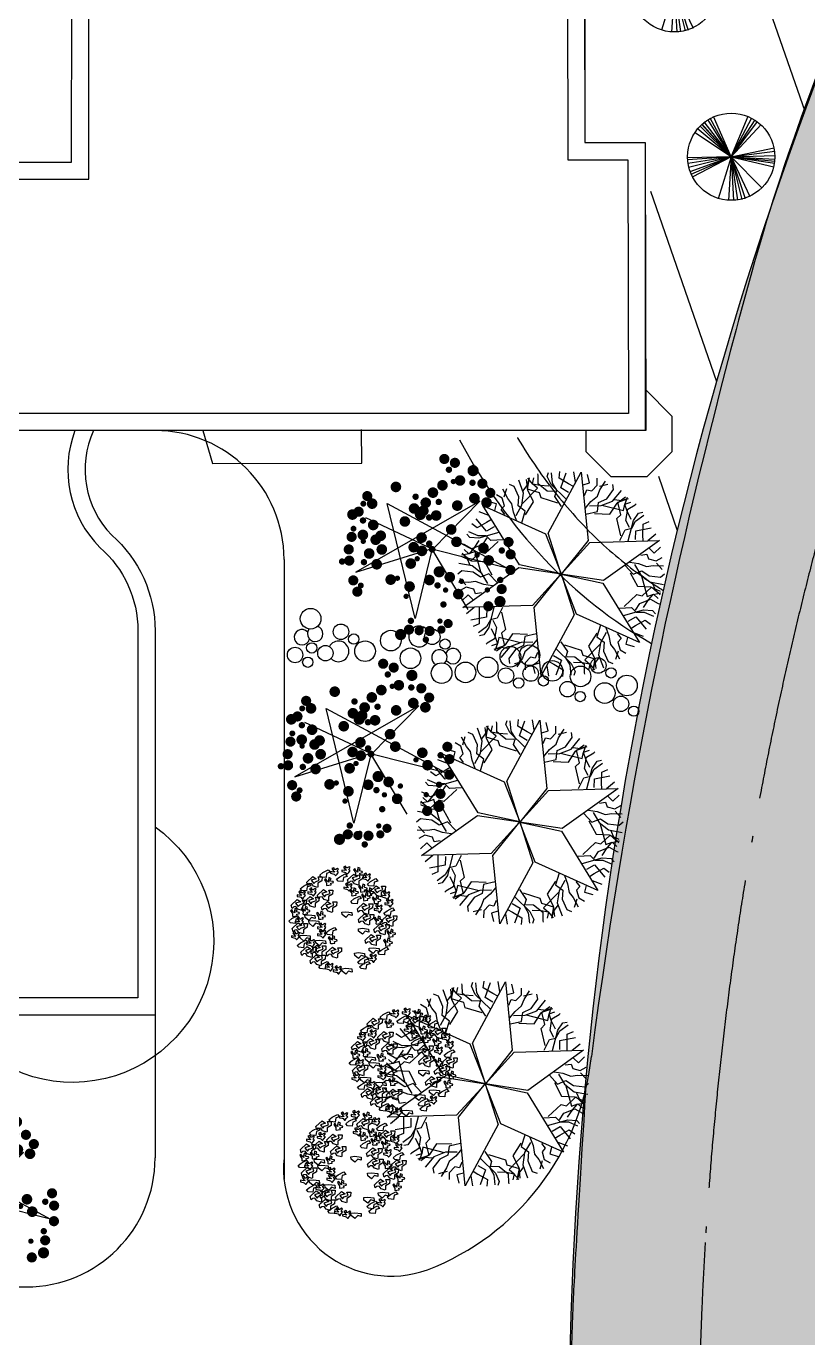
# Model space of a CAD drawing. Extents: x 302512 to 1034855, y -184136 to 410364.
# Drawn here: x 531178 to 549366, y 147280 to 177789 of the extents above; entities that cross this region are included whole.
import ezdxf

# ---------------------------------------------------------------- set-up
doc = ezdxf.new("R2010")
doc.units = 0
doc.header["$MEASUREMENT"] = 0
doc.linetypes.add('ACAD_ISO04W100', pattern=[30.5, 24, -3, 0.5, -3])
for name, color, linetype in [('2D', 3, 'Continuous'), ('GREEN', 3, 'Continuous'), ('LAYER4', 1, 'Continuous'), ('shu', 74, 'Continuous'), ('WALL', 4, 'Continuous'), ('WZ', 2, 'Continuous'), ('公建', 11, 'Continuous'), ('园路', 5, 'Continuous'), ('建筑', 2, 'Continuous'), ('支路', 7, 'Continuous'), ('树', 80, 'Continuous'), ('环境', 8, 'Continuous'), ('红线', 20, 'Continuous'), ('道路线', 161, 'Continuous')]:
    doc.layers.add(name, color=color, linetype=linetype)
doc.styles.add('DIM_FONT', font='SIMPLEX.shx', dxfattribs={"width": 0.8})

# ---------------------------------------------------------------- blocks, each defined once
blk = doc.blocks.new('Plant22')
for p, q in [((-254, 2085), (138, -85)), ((-1850, -843), (452, 1797)), ((452, 1797), (949, -2202)), ((-1745, 1379), (138, -58)), ((2100, -398), (-1745, 1379)), ((138, -58), (-1850, -843)), ((112, -58), (-725, -1966)), ((949, -2202), (112, -58)), ((138, -85), (2100, -398))]:
    blk.add_line(p, q)
for points in [[(-490, 2451, 157, 157, 1), (-332, 2451, 157, 157, 1)], [(-311, 2351, 150, 150, 1), (-161, 2351, 150, 150, 1)], [(-6, 2374, 87.5, 87.5, 1), (81, 2374, 87.5, 87.5, 1)], [(214, 2410, 150, 150, 1), (364, 2410, 150, 150, 1)], [(-1771, 1897, 94.5, 94.5, 1), (-1676, 1897, 94.5, 94.5, 1)], [(-1391, 1943, 150, 150, 1), (-1241, 1943, 150, 150, 1)], [(-1040, 2089, 150, 150, 1), (-890, 2089, 150, 150, 1)], [(-804, 1850, 157, 157, 1), (-646, 1850, 157, 157, 1)], [(-778, 2184, 87.5, 87.5, 1), (-691, 2184, 87.5, 87.5, 1)], [(-421, 2095, 94.5, 94.5, 1), (-326, 2095, 94.5, 94.5, 1)], [(112, 2163, 157, 157, 1), (269, 2163, 157, 157, 1)], [(923, 1876, 157, 157, 1), (1080, 1876, 157, 157, 1)], [(-1653, 1739, 150, 150, 1), (-1503, 1739, 150, 150, 1)], [(-911, 1731, 78.7, 78.7, 1), (-832, 1731, 78.7, 78.7, 1)], [(-699, 1458, 157, 157, 1), (-542, 1458, 157, 157, 1)], [(-516, 1405, 157, 157, 1), (-359, 1405, 157, 157, 1)], [(-385, 1771, 157, 157, 1), (-228, 1771, 157, 157, 1)], [(-2062, 1302, 150, 150, 1), (-1912, 1302, 150, 150, 1)], [(-1411, 1357, 94.5, 94.5, 1), (-1316, 1357, 94.5, 94.5, 1)], [(-1274, 1013, 157, 157, 1), (-1117, 1013, 157, 157, 1)], [(-1144, 1379, 157, 157, 1), (-986, 1379, 157, 157, 1)], [(-830, 1144, 157, 157, 1), (-672, 1144, 157, 157, 1)], [(243, 1066, 157, 157, 1), (400, 1066, 157, 157, 1)], [(713, 1066, 157, 157, 1), (871, 1066, 157, 157, 1)], [(1055, 1231, 94.5, 94.5, 1), (1150, 1231, 94.5, 94.5, 1)], [(2432, 1185, 150, 150, 1), (2582, 1185, 150, 150, 1)], [(-2266, 1010, 150, 150, 1), (-2116, 1010, 150, 150, 1)], [(-2024, 1034, 87.5, 87.5, 1), (-1937, 1034, 87.5, 87.5, 1)], [(674, 813, 165, 165, 1), (839, 813, 165, 165, 1)], [(818, 804, 157, 157, 1), (975, 804, 157, 157, 1)], [(1053, 883, 157, 157, 1), (1211, 883, 157, 157, 1)], [(1420, 883, 157, 157, 1), (1577, 883, 157, 157, 1)], [(1760, 778, 157, 157, 1), (1917, 778, 157, 157, 1)], [(2279, 890, 94.5, 94.5, 1), (2374, 890, 94.5, 94.5, 1)], [(2520, 864, 150, 150, 1), (2670, 864, 150, 150, 1)], [(-1405, 412, 157, 157, 1), (-1248, 412, 157, 157, 1)], [(-228, 412, 157, 157, 1), (-71, 412, 157, 157, 1)], [(138, 386, 157, 157, 1), (295, 386, 157, 157, 1)], [(785, 548, 94.5, 94.5, 1), (880, 548, 94.5, 94.5, 1)], [(923, 412, 157, 157, 1), (1080, 412, 157, 157, 1)], [(1325, 584, 94.5, 94.5, 1), (1420, 584, 94.5, 94.5, 1)], [(2078, 580, 78.7, 78.7, 1), (2156, 580, 78.7, 78.7, 1)], [(2178, 438, 157, 157, 1), (2335, 438, 157, 157, 1)], [(2636, 291, 165, 165, 1), (2801, 291, 165, 165, 1)], [(-1217, 274, 78.7, 78.7, 1), (-1138, 274, 78.7, 78.7, 1)], [(-673, 203, 157, 157, 1), (-515, 203, 157, 157, 1)], [(-407, 130, 78.7, 78.7, 1), (-328, 130, 78.7, 78.7, 1)], [(-176, 151, 157, 157, 1), (-19, 151, 157, 157, 1)], [(66, -70, 100, 100, 1), (166, -70, 100, 100, 1)], [(155, 98, 94.5, 94.5, 1), (250, 98, 94.5, 94.5, 1)], [(1524, 72, 157, 157, 1), (1682, 72, 157, 157, 1)], [(2369, 98, 94.5, 94.5, 1), (2464, 98, 94.5, 94.5, 1)], [(-1505, -248, 78.7, 78.7, 1), (-1426, -248, 78.7, 78.7, 1)], [(-1248, -163, 157, 157, 1), (-1091, -163, 157, 157, 1)], [(-751, -529, 157, 157, 1), (-594, -529, 157, 157, 1)], [(635, -529, 157, 157, 1), (792, -529, 157, 157, 1)], [(844, -189, 157, 157, 1), (1002, -189, 157, 157, 1)], [(1995, -215, 157, 157, 1), (2152, -215, 157, 157, 1)], [(2403, -507, 150, 150, 1), (2553, -507, 150, 150, 1)], [(2491, -157, 150, 150, 1), (2641, -157, 150, 150, 1)], [(2486, -117, 87.5, 87.5, 1), (2573, -117, 87.5, 87.5, 1)], [(-2566, -770, 165, 165, 1), (-2401, -770, 165, 165, 1)], [(-2295, -886, 150, 150, 1), (-2145, -886, 150, 150, 1)], [(-2023, -783, 94.5, 94.5, 1), (-1928, -783, 94.5, 94.5, 1)], [(-709, -819, 94.5, 94.5, 1), (-614, -819, 94.5, 94.5, 1)], [(-388, -626, 165, 165, 1), (-223, -626, 165, 165, 1)], [(2100, -581, 157, 157, 1), (2257, -581, 157, 157, 1)], [(-2241, -902, 87.5, 87.5, 1), (-2154, -902, 87.5, 87.5, 1)], [(-2141, -1149, 135, 135, 1), (-2006, -1149, 135, 135, 1)], [(-2029, -1159, 78.8, 78.8, 1), (-1950, -1159, 78.8, 78.8, 1)], [(-677, -1093, 78.7, 78.7, 1), (-598, -1093, 78.7, 78.7, 1)], [(-333, -973, 157, 157, 1), (-175, -973, 157, 157, 1)], [(949, -1287, 157, 157, 1), (1106, -1287, 157, 157, 1)], [(-2221, -1467, 94.5, 94.5, 1), (-2126, -1467, 94.5, 94.5, 1)], [(-1974, -1411, 150, 150, 1), (-1824, -1411, 150, 150, 1)], [(-1722, -1671, 120, 120, 1), (-1602, -1671, 120, 120, 1)], [(-1523, -1489, 78.7, 78.7, 1), (-1444, -1489, 78.7, 78.7, 1)], [(-1069, -1287, 94.5, 94.5, 1), (-974, -1287, 94.5, 94.5, 1)], [(-594, -1470, 157, 157, 1), (-437, -1470, 157, 157, 1)], [(-191, -1327, 78.7, 78.7, 1), (-112, -1327, 78.7, 78.7, 1)], [(739, -1627, 157, 157, 1), (897, -1627, 157, 157, 1)], [(709, -1255, 78.7, 78.7, 1), (788, -1255, 78.7, 78.7, 1)], [(-1470, -1730, 135, 135, 1), (-1335, -1730, 135, 135, 1)], [(1235, -1772, 94.5, 94.5, 1), (1330, -1772, 94.5, 94.5, 1)], [(1265, -2052, 150, 150, 1), (1415, -2052, 150, 150, 1)], [(1528, -1790, 150, 150, 1), (1678, -1790, 150, 150, 1)], [(-369, -2402, 150, 150, 1), (-219, -2402, 150, 150, 1)], [(43, -2100, 78.7, 78.7, 1), (122, -2100, 78.7, 78.7, 1)], [(273, -2431, 150, 150, 1), (423, -2431, 150, 150, 1)], [(497, -2240, 94.5, 94.5, 1), (592, -2240, 94.5, 94.5, 1)], [(886, -2315, 150, 150, 1), (1036, -2315, 150, 150, 1)], [(-64, -2605, 165, 165, 1), (101, -2605, 165, 165, 1)]]:
    blk.add_lwpolyline(points, format="xyseb", close=True)
blk = doc.blocks.new('A$C46FC3478')
at = {"layer": 'WZ'}
for p, q in [((13999, 21473), (13999, 25770)), ((14239, 21473), (14239, 25770))]:
    blk.add_line(p, q, dxfattribs=at)
at = {"layer": '公建'}
blk.add_lwpolyline([(17600, 25770), (29536, 25770), (29540, 21930), (30940, 21930), (30940, 15233), (15240, 15230)], dxfattribs=at)
at = {"layer": '建筑'}
for p, q in [((800, 21930), (800, 25770)), ((800, 25770), (10640, 25770)), ((10640, 25770), (10643, 21470)), ((17595, 21475), (17600, 25770)), ((17600, 25770), (29535, 25770)), ((29535, 25770), (29541, 21927)), ((1200, 21530), (1200, 25370)), ((1200, 25370), (10240, 25370)), ((10240, 25370), (10244, 21070)), ((17995, 21076), (18000, 25371)), ((18000, 25371), (29136, 25369)), ((29136, 25369), (29142, 21526)), ((0, 21930), (800, 21930)), ((0, 15230), (0, 21930)), ((29541, 21927), (30940, 21930)), ((30940, 21930), (30957, 15230)), ((400, 21530), (1200, 21530)), ((400, 15630), (400, 21530)), ((10643, 21470), (17595, 21475)), ((29142, 21526), (30541, 21529)), ((30541, 21529), (30556, 15629)), ((10244, 21070), (17995, 21076)), ((10500, 19670), (15240, 19670)), ((10500, 12530), (10500, 19670)), ((15240, 19670), (15240, 12530)), ((10900, 19270), (14840, 19270)), ((10900, 12930), (10900, 19270)), ((14840, 19270), (14840, 12930)), ((10500, 15630), (400, 15630)), ((14840, 15629), (14840, 12930)), ((30556, 15629), (15240, 15630)), ((10500, 15230), (0, 15230)), ((10500, 12770), (10500, 15230)), ((30957, 15230), (15240, 15230)), ((15240, 15230), (15240, 12530)), ((10500, 12930), (11200, 12930)), ((10500, 11570), (10500, 12930)), ((14840, 12930), (10900, 12930)), ((14840, 12930), (12940, 12930)), ((15240, 12530), (10500, 12530)), ((10900, 12530), (11600, 12530)), ((10900, 11170), (10900, 12530)), ((15240, 12530), (13340, 12530)), ((7200, 10270), (7200, 11570)), ((7200, 11570), (10500, 11570)), ((7600, 9870), (7600, 11170)), ((7600, 11170), (10900, 11170)), ((19140, 10574), (19140, 2030)), ((19540, 10574), (19540, 1630)), ((6670, 8670), (6670, 10270)), ((6670, 10270), (7200, 10270)), ((7070, 8270), (7070, 9870)), ((7070, 9870), (7600, 9870)), ((6200, 530), (6200, 8670)), ((6200, 8670), (6670, 8670)), ((6600, 930), (6600, 8270)), ((6600, 8270), (7070, 8270)), ((19140, 2030), (11780, 2030)), ((11780, 2030), (11780, 930)), ((19540, 1630), (12180, 1630)), ((12180, 1630), (12180, 530)), ((11780, 930), (6600, 930)), ((12180, 530), (6200, 530))]:
    blk.add_line(p, q, dxfattribs=at)
for points in [[(7160, 25770), (7160, 26932, -0.194553), (10640, 26932), (10640, 25770), (17585, 25770), (17582, 26937, -0.194551), (21062, 26946), (21065, 25784)], [(17674, 15234, 0.292127), (18254, 12508, -0.217731), (19140, 10574)], [(18105, 15230, 0.308653), (18529, 12799, -0.216198), (19540, 10574, -0.261004)], [(19540, 6014, -1.219954), (14822, 1630, -5.709585)]]:
    blk.add_lwpolyline(points, format="xyb", dxfattribs=at)
for points in [[(28168, 25770), (28168, 26300), (28753, 26869), (29582, 26869), (30167, 26283), (30167, 25455), (29540, 24828)], [(1571, 25770), (1571, 26300), (6671, 26300), (6671, 25770)], [(21554, 25785), (21553, 26315), (27435, 26325), (27436, 25795)], [(30940, 16192), (31567, 15564), (31567, 14736), (30982, 14150), (30153, 14150), (29568, 14736), (29568, 15230)], [(920, 15230), (920, 14700), (3120, 14700), (3120, 15230)], [(3905, 15230), (3905, 14450), (7379, 14450), (7588, 15230)], [(20652, 15230), (20874, 14464), (24348, 14472), (24346, 15252)], [(6200, 5700), (5670, 5700), (5670, 7900), (6200, 7900)], [(8420, 530), (8420, 0), (5670, 0), (5670, 1350), (6200, 1350)]]:
    blk.add_lwpolyline(points, dxfattribs=at)
blk = doc.blocks.new('BRANCHO2', base_point=(16.83, 36.07))
for p, q in [((16.783, 36.097), (16.824, 36.101)), ((16.786, 36.072), (16.783, 36.097)), ((16.824, 36.101), (16.887, 36.094)), ((16.887, 36.094), (16.889, 36.062)), ((16.824, 36.041), (16.786, 36.072)), ((16.853, 36.073), (16.824, 36.041)), ((16.889, 36.062), (16.853, 36.073))]:
    blk.add_line(p, q)
blk = doc.blocks.new('BRANCHO3', base_point=(16.71, 35.96))
for p, q in [((16.655, 35.995), (16.655, 35.979)), ((16.684, 35.989), (16.655, 35.995)), ((16.655, 35.979), (16.681, 35.973)), ((16.69, 36.035), (16.67, 36.026)), ((16.67, 36.026), (16.687, 36.001)), ((16.681, 35.973), (16.693, 35.97)), ((16.701, 35.992), (16.684, 35.989)), ((16.687, 36.001), (16.701, 35.992)), ((16.696, 36.032), (16.69, 36.035)), ((16.693, 36.016), (16.696, 36.032)), ((16.71, 36.016), (16.693, 36.016)), ((16.693, 35.97), (16.707, 35.955)), ((16.73, 36.029), (16.71, 36.016)), ((16.713, 35.955), (16.724, 35.97)), ((16.724, 35.998), (16.739, 36.023)), ((16.739, 35.989), (16.724, 35.998)), ((16.724, 35.97), (16.739, 35.989)), ((16.739, 36.023), (16.73, 36.029)), ((16.707, 35.955), (16.713, 35.955))]:
    blk.add_line(p, q)
blk = doc.blocks.new('BRANCHO1', base_point=(16.66, 36.12))
for p, q in [((16.573, 36.15), (16.636, 36.208)), ((16.582, 36.116), (16.573, 36.15)), ((16.599, 36.131), (16.582, 36.116)), ((16.622, 36.134), (16.599, 36.131)), ((16.671, 36.184), (16.619, 36.168)), ((16.619, 36.168), (16.645, 36.134)), ((16.642, 36.107), (16.622, 36.134)), ((16.636, 36.208), (16.671, 36.184)), ((16.685, 36.094), (16.642, 36.107)), ((16.645, 36.134), (16.662, 36.153)), ((16.662, 36.153), (16.702, 36.168)), ((16.688, 36.101), (16.685, 36.094)), ((16.728, 36.162), (16.688, 36.137)), ((16.688, 36.137), (16.688, 36.101)), ((16.702, 36.168), (16.691, 36.202)), ((16.691, 36.202), (16.731, 36.202)), ((16.731, 36.202), (16.728, 36.162))]:
    blk.add_line(p, q)
blk = doc.blocks.new('M_F14')
at = {"xscale": 896.4705882352939, "yscale": 896.4705882352939, "zscale": 896.4705882352939}
for name, p, rotation in [('BRANCHO2', (-173, 433), 33.69006752598449), ('BRANCHO3', (114, 433), 315.0000000000102), ('BRANCHO3', (-153, 340), 315.0000000000102), ('BRANCHO2', (-17, 395), 33.69006752598449), ('BRANCHO3', (159, 280), 315.0000000000102), ('BRANCHO2', (266, 352), 33.69006752598449), ('BRANCHO2', (-352, 309), 33.69006752598449), ('BRANCHO3', (78, 245), 315.0000000000102), ('BRANCHO2', (114, 191), 33.69006752598449), ('BRANCHO3', (186, 200), 315.0000000000102), ('BRANCHO3', (222, 245), 315.0000000000102), ('BRANCHO3', (284, 173), 315.0000000000102), ('BRANCHO3', (-466, 56), 315.0000000000102), ('BRANCHO3', (-370, 74), 315.0000000000102), ('BRANCHO2', (419, 83), 33.69006752598449), ('BRANCHO2', (-457, 11), 33.69006752598449), ('BRANCHO3', (-227, 29), 315.0000000000102), ('BRANCHO3', (302, -15), 315.0000000000102), ('BRANCHO2', (-115, -97), 33.69006752598449), ('BRANCHO3', (-119, -195), 315.0000000000102), ('BRANCHO3', (419, -135), 315.0000000000102), ('BRANCHO2', (-379, -213), 33.69006752598449), ('BRANCHO2', (364, -279), 33.69006752598449), ('BRANCHO3', (390, -217), 315.0000000000102), ('BRANCHO2', (-182, -410), 33.69006752598449), ('BRANCHO2', (177, -365), 33.69006752598449), ('BRANCHO2', (195, -410), 33.69006752598449)]:
    blk.add_blockref(name, p, dxfattribs=dict(at, rotation=rotation))
for name, p in [('BRANCHO3', (-74, 431)), ('BRANCHO3', (33, 446)), ('BRANCHO1', (-263, 340)), ('BRANCHO1', (114, 361)), ('BRANCHO3', (222, 381)), ('BRANCHO3', (-379, 218)), ('BRANCHO3', (-280, 245)), ('BRANCHO1', (-164, 218)), ('BRANCHO3', (51, 289)), ('BRANCHO1', (321, 254)), ('BRANCHO3', (399, 214)), ('BRANCHO1', (-406, 128)), ('BRANCHO1', (-289, 155)), ('BRANCHO1', (-128, 110)), ('BRANCHO1', (204, 92)), ('BRANCHO3', (329, 92)), ('BRANCHO3', (428, 144)), ('BRANCHO3', (-397, -24)), ('BRANCHO2', (-316, 38)), ('BRANCHO2', (-280, -15)), ('BRANCHO2', (24, 65)), ('BRANCHO1', (213, -6)), ('BRANCHO1', (426, -18)), ('BRANCHO3', (-433, -159)), ('BRANCHO1', (-397, -87)), ('BRANCHO3', (-191, -78)), ('BRANCHO3', (-191, -141)), ('BRANCHO2', (177, -87)), ('BRANCHO1', (275, -195)), ('BRANCHO1', (356, -96)), ('BRANCHO2', (-361, -150)), ('BRANCHO1', (-316, -305)), ('BRANCHO3', (-292, -226)), ('BRANCHO1', (-227, -293)), ('BRANCHO2', (-218, -195)), ('BRANCHO1', (-83, -311)), ('BRANCHO2', (275, -266)), ('BRANCHO1', (-232, -381)), ('BRANCHO2', (141, -311)), ('BRANCHO3', (275, -365)), ('BRANCHO3', (-122, -446)), ('BRANCHO3', (-47, -473)), ('BRANCHO2', (24, -455))]:
    blk.add_blockref(name, p, dxfattribs=at)
at = {"width": 0.8, "flags": 9}
for tag, p in [('XSIZE', (-3, 3)), ('YSIZE', (-3, 0))]:
    blk.add_attdef(tag, p, '', height=0.2, dxfattribs=at)
blk = doc.blocks.new('A$C027A6E26')
at = {"layer": 'LAYER4'}
for q in [(296, 1357), (339, 1388), (402, 1425), (445, 1446), (502, 1469), (1102, 1430), (1161, 1396), (1213, 1360), (156, 1217), (211, 1281), (258, 1326), (288, 1351), (1253, 1327), (1314, 1268), (0, 758), (1, 791), (2, 696), (12, 623), (29, 548), (44, 503), (63, 455), (480, 52), (653, 7), (740, 0), (1507, 853), (1512, 793), (1247, 180), (1477, 526), (1495, 590), (1501, 623), (1507, 657), (1512, 720), (808, 2), (886, 11), (942, 23), (1028, 50)]:
    blk.add_line((757, 756), q, dxfattribs=at)
blk.add_circle((757, 756), 750, dxfattribs=at)
at = {"layer": 'LAYER4', "ltscale": 1000, "style": 'DIM_FONT', "width": 0.8, "flags": 9}
for tag in ['YSIZE', 'XSIZE']:
    blk.add_attdef(tag, (757, 756), '', height=0.25, rotation=162.2754, dxfattribs=at)
blk = doc.blocks.new('Plant126')
for points in [[(-497, 1899), (-686, 1870), (-931, 2000), (-975, 2202), (-989, 2231)], [(-208, 1769), (-628, 2043), (-758, 2217), (-743, 2318)], [(-280, 1581), (-483, 1783), (-469, 1942), (-599, 2087), (-671, 2318)], [(-92, 2101), (-223, 2145), (-469, 2231), (-483, 2390)], [(25, -10), (-469, 887), (23, 2477), (501, 901), (25, -10)], [(-179, 1942), (-382, 2015), (-324, 2390)], [(-63, 2217), (-150, 2448)], [(125, 2188), (269, 2260), (182, 2448)], [(211, 1942), (240, 2087), (356, 2087), (457, 2246), (428, 2405)], [(284, 1639), (385, 1827), (515, 1986), (544, 2145), (631, 2376)], [(327, 1509), (587, 1624), (573, 1841), (747, 1971), (862, 2217), (819, 2333)], [(371, 1725), (645, 1783), (891, 1942), (1050, 2231)], [(515, 2231), (703, 2318)], [(-1305, 1159), (-1218, 1426), (-1233, 1718), (-1404, 2001)], [(-1256, 1765), (-1174, 1935), (-1174, 2052)], [(-1088, 1217), (-957, 1559), (-1150, 1804), (-1226, 2048)], [(-1223, 1445), (-931, 1894), (-1068, 1974), (-1066, 2123)], [(-671, 2000), (-888, 1971), (-1062, 1971), (-1206, 2087)], [(-382, 1639), (-801, 1682), (-859, 1798), (-1163, 1827), (-1163, 2101)], [(530, 1566), (891, 1624), (1007, 1913), (1181, 2101)], [(660, 1798), (1195, 1769), (1195, 1928), (1325, 2000)], [(920, 1986), (1108, 2000), (1210, 2058)], [(1248, 1165), (1076, 1550), (1147, 1658), (1020, 1936), (1258, 2073)], [(1416, 1597), (1283, 1770), (1196, 1921), (1224, 2104)], [(1416, 1396), (1296, 1544), (1286, 1822), (1440, 1961), (1458, 1988)], [(-1274, 1040), (-1386, 1222), (-1458, 1414), (-1582, 1519), (-1739, 1709)], [(-1671, 1537), (-1652, 1743)], [(-1139, 1013), (-1109, 1296), (-1304, 1392), (-1330, 1607), (-1485, 1830), (-1607, 1851)], [(1249, 1049), (1323, 1325), (1468, 1392), (1528, 1577), (1692, 1756)], [(1447, 1080), (1476, 1581), (1561, 1780), (1656, 1818)], [(1793, 1146), (1766, 1281), (1718, 1537), (1848, 1629)], [(-1829, 1177), (-1819, 1338), (-2025, 1357)], [(-1573, 1129), (-1684, 1227), (-1626, 1327), (-1713, 1494), (-1865, 1549)], [(1612, 1142), (1574, 1353), (1928, 1491)], [(1908, 1179), (2065, 1370)], [(-1862, 946), (-1965, 855), (-2163, 685), (-2308, 752)], [(-1948, 1029), (-2192, 1069)], [(24, -8), (-999, 13), (-2130, 1234), (-527, 859), (24, -8)], [(24, -11), (554, 865), (2177, 1234), (1051, 33), (24, -11)], [(1977, 1002), (2112, 913), (2231, 1082)], [(-1632, 679), (-2080, 453), (-2295, 427), (-2376, 490)], [(-1768, 791), (-1932, 652), (-2229, 890)], [(1581, 589), (1794, 595), (1997, 562), (2149, 617), (2393, 657)], [(1807, 804), (1947, 851), (2005, 751), (2193, 742), (2317, 847)], [(2210, 685), (2379, 566)], [(-1890, 494), (-1959, 316), (-2194, 169), (-2391, 232), (-2424, 234)], [(-2064, 394), (-2148, 192), (-2234, 41), (-2407, -26)], [(-1606, 464), (-1854, 122), (-1983, 130), (-2160, -119), (-2398, 19)], [(-1506, 523), (-1782, 448), (-1913, 541), (-2103, 500), (-2339, 553)], [(1490, 487), (1720, 319), (1901, 440), (2100, 355), (2371, 377), (2449, 473)], [(1641, 340), (1872, 56), (2180, 100), (2430, 44)], [(1699, 557), (1887, 348), (2147, 215), (2477, 222)], [(1907, 343), (2149, -135), (2287, -56), (2415, -132)], [(-1860, -362), (-2102, 116), (-2240, 37), (-2368, 113)], [(1653, -483), (1900, -141), (2029, -149), (2206, 100), (2444, -37)], [(2111, -413), (2194, -210), (2281, -60), (2453, 7)], [(2199, 211), (2306, 56), (2407, -3)], [(-1653, -576), (-1840, -367), (-2101, -233), (-2431, -240)], [(-1594, -359), (-1825, -74), (-2134, -119), (-2383, -62)], [(-2153, -230), (-2259, -74), (-2360, -16)], [(23, -8), (-507, -883), (-2130, -1253), (-1004, -51), (23, -8)], [(22, -9), (515, -906), (23, -2496), (-454, -920), (22, -9)], [(22, -10), (1045, -32), (2177, -1253), (573, -878), (22, -10)], [(1936, -512), (2005, -335), (2241, -187), (2438, -251), (2470, -253)], [(-1443, -505), (-1673, -338), (-1854, -458), (-2053, -373), (-2324, -396), (-2403, -491)], [(-1534, -608), (-1747, -614), (-1950, -581), (-2102, -635), (-2346, -676)], [(-2163, -704), (-2332, -584)], [(1552, -541), (1829, -467), (1959, -559), (2150, -519), (2386, -572)], [(1679, -698), (2127, -472), (2342, -446), (2422, -509)], [(-1761, -822), (-1900, -869), (-1958, -769), (-2147, -761), (-2270, -866)], [(-1930, -1020), (-2065, -931), (-2185, -1100)], [(1815, -810), (1979, -670), (2275, -909)], [(1909, -964), (2012, -873), (2210, -704), (2355, -771)], [(-1861, -1198), (-2018, -1388)], [(-1566, -1161), (-1527, -1372), (-1881, -1510)], [(-1747, -1165), (-1719, -1299), (-1671, -1556), (-1802, -1648)], [(-1202, -1068), (-1276, -1344), (-1421, -1411), (-1481, -1596), (-1645, -1774)], [(-1401, -1099), (-1429, -1599), (-1514, -1799), (-1609, -1837)], [(-1201, -1184), (-1029, -1569), (-1100, -1677), (-974, -1955), (-1211, -2092)], [(1135, -1236), (1004, -1578), (1197, -1823), (1273, -2067)], [(1186, -1031), (1156, -1315), (1351, -1411), (1377, -1626), (1532, -1849), (1654, -1869)], [(1352, -1177), (1265, -1444), (1279, -1737), (1450, -2019)], [(1320, -1059), (1432, -1241), (1505, -1433), (1628, -1537), (1785, -1728)], [(1619, -1148), (1730, -1245), (1672, -1346), (1759, -1513), (1912, -1567)], [(1876, -1196), (1866, -1357), (2072, -1376)], [(1995, -1047), (2238, -1088)], [(-1369, -1414), (-1250, -1563), (-1240, -1841), (-1393, -1980), (-1411, -2007)], [(-280, -1527), (-541, -1643), (-526, -1860), (-700, -1990), (-816, -2236), (-772, -2351)], [(1270, -1464), (977, -1913), (1115, -1993), (1113, -2142)], [(1718, -1556), (1699, -1762)], [(-1370, -1615), (-1236, -1789), (-1149, -1939), (-1177, -2122)], [(-613, -1816), (-1148, -1787), (-1148, -1946), (-1279, -2019)], [(-483, -1585), (-845, -1643), (-960, -1932), (-1134, -2120)], [(-324, -1744), (-599, -1802), (-845, -1961), (-1004, -2250)], [(-237, -1657), (-338, -1845), (-469, -2004), (-497, -2163), (-584, -2395)], [(255, -1787), (674, -2062), (804, -2236), (790, -2337)], [(327, -1600), (530, -1802), (515, -1961), (645, -2105), (718, -2337)], [(428, -1657), (848, -1701), (906, -1816), (1210, -1845), (1210, -2120)], [(1303, -1784), (1221, -1954), (1221, -2070)], [(-874, -2004), (-1062, -2019), (-1163, -2077)], [(-165, -1961), (-194, -2105), (-309, -2105), (-411, -2265), (-382, -2424)], [(139, -2120), (269, -2163), (515, -2250), (530, -2409)], [(226, -1961), (428, -2033), (371, -2409)], [(544, -1918), (732, -1889), (978, -2019), (1021, -2221), (1036, -2250)], [(718, -2019), (935, -1990), (1108, -1990), (1253, -2105)], [(-469, -2250), (-657, -2337)], [(-78, -2207), (-223, -2279), (-136, -2467)], [(110, -2236), (197, -2467)]]:
    blk.add_lwpolyline(points)

msp = doc.modelspace()

# ---------------------------------------------------------------- hatches: boundary and pattern name
at = {"layer": '环境', "ltscale": 100}
h = msp.add_hatch(dxfattribs=at)
h.set_pattern_fill('HONEY', color=256, scale=3000, style=0)
h.set_pattern_definition([(0, (-609984.1, -119640.78), (562.5, 324.759525), [375, -750]), (120, (-609984.1, -119640.78), (-562.5, 324.75953), [375, -750]), (60, (-609984.1, -119640.78), (1e-06, 649.51905), [-750, 375])])
edge = h.paths.add_edge_path()
edge.add_arc((562249, 272766), 7500, 246.4218, 293.5782)
edge.add_line((565249, 265892), (565249, 213780))
edge.add_arc((309718, 235108), 256420, 352.07481, 355.22888, ccw=False)
edge.add_arc((559250, 192001), 8932, 60.2064, 100.1984)
edge.add_arc((388102, 227754), 171697, 350.96543, 355.41303)
edge.add_line((559249, 214023), (559249, 265892))
edge = h.paths.add_edge_path()
edge.add_arc((582482, 4293), 31665, 92.4113, 103.2776, ccw=False)
edge.add_arc((302225, -12260), 283056, 9.8022, 24.78776)
edge.add_arc((633514, 144869), 83671, 157.14202, 207.36096, ccw=False)
edge.add_arc((557018, 186191), 8841, 226.0357, 266.0734, ccw=False)
edge.add_arc((633078, 145012), 89267, 157.04434, 206.23192)
edge.add_arc((304570, -11473), 274619, 9.76646, 25.22338, ccw=False)

# ---------------------------------------------------------------- linework, layer by layer
msp.add_lwpolyline([(575209, 35111, -0.047449), (581149, 35930, 0.06548), (559203, 106414, -0.222697), (556413, 177371, -0.176496), (550881, 179828, 0.217978), (553005, 105556, -0.067546), (575209, 35111)], format="xyb", close=True)
at = {"layer": '2D'}
for p, q in [((545649, 186313), (549294, 175814)), ((545706, 173952), (547243, 169525)), ((545891, 167324), (546329, 166061))]:
    msp.add_line(p, q, dxfattribs=at)
msp.add_ellipse((558363, 188918), major_axis=(-11937, -25839), ratio=0.590323, start_param=5.864924, end_param=6.236891, dxfattribs=at)
msp.add_open_spline([(542608, 168222), (542612, 168214), (542617, 168207), (542762, 167964), (542908, 167737), (543210, 167301), (543366, 167091), (543687, 166688), (543853, 166495), (544193, 166125), (544368, 165949), (544726, 165614), (544910, 165455), (545285, 165154), (545478, 165013), (545782, 164806), (545891, 164735), (546002, 164666)], degree=3, knots=[5.8987347, 5.8987347, 5.8987347, 5.8987347, 5.9002885, 5.9002885, 5.9478715, 5.9478715, 5.9954544, 5.9954544, 6.0430374, 6.0430374, 6.0906204, 6.0906204, 6.1382034, 6.1382034, 6.1857863, 6.1857863, 6.2120476, 6.2120476, 6.2120476, 6.2120476], dxfattribs=at)
at = {"layer": '公建'}
msp.add_open_spline([(553862, 177933), (553971, 177891), (554080, 177852), (554234, 177800), (554277, 177786), (554355, 177760), (554391, 177749), (554462, 177728), (554497, 177717), (554568, 177696), (554603, 177686), (554678, 177665), (554718, 177655), (554836, 177623), (554915, 177603), (555032, 177576), (555070, 177567), (555145, 177551), (555183, 177543), (555258, 177527), (555296, 177519), (555378, 177504), (555421, 177496), (555513, 177479), (555561, 177471), (555656, 177456), (555704, 177448), (555800, 177435), (555847, 177428), (555943, 177416), (555990, 177410), (556114, 177396), (556189, 177389), (556304, 177379), (556345, 177376), (556426, 177370), (556466, 177367), (556547, 177363), (556587, 177360), (556681, 177356), (556735, 177354), (556842, 177351), (556895, 177350), (557002, 177349), (557055, 177349), (557158, 177350), (557208, 177351), (557308, 177353), (557357, 177355), (557456, 177359), (557505, 177362), (557621, 177368), (557688, 177373), (557820, 177383), (557886, 177389), (558017, 177402), (558082, 177410), (558212, 177426), (558276, 177434), (558404, 177453), (558468, 177462), (558595, 177483), (558658, 177494), (558830, 177527), (558939, 177549), (559153, 177597), (559260, 177622), (559469, 177677), (559573, 177705), (559768, 177763), (559861, 177792), (560018, 177844), (560083, 177866), (560213, 177911), (560278, 177935), (560405, 177983), (560468, 178007), (560578, 178051), (560625, 178070), (560708, 178105), (560745, 178120), (560817, 178151), (560853, 178167), (560961, 178215), (561032, 178247), (561172, 178313), (561241, 178347), (561379, 178415), (561446, 178450), (561562, 178511), (561610, 178536), (561705, 178588), (561752, 178614), (561845, 178667), (561892, 178694), (561984, 178748), (562029, 178775), (562150, 178849), (562225, 178895), (562353, 178977), (562407, 179012), (562513, 179083), (562566, 179118), (562658, 179182), (562699, 179210), (562779, 179267), (562818, 179295), (562936, 179381), (563014, 179439), (563134, 179531), (563177, 179565), (563263, 179633), (563305, 179667), (563389, 179735), (563431, 179769), (563514, 179838), (563555, 179873), (563633, 179941), (563671, 179974), (563746, 180039), (563783, 180073), (563893, 180172), (563966, 180239), (564109, 180375), (564179, 180443), (564317, 180580), (564386, 180650), (564508, 180777), (564563, 180835), (564671, 180952), (564725, 181011), (564820, 181118), (564862, 181165), (564954, 181272), (565004, 181330), (565103, 181448), (565151, 181507), (565253, 181632), (565305, 181698), (565409, 181832), (565460, 181898), (565612, 182100), (565710, 182236), (565865, 182459), (565924, 182546), (566039, 182720), (566096, 182807), (566226, 183013), (566298, 183131), (566439, 183369), (566508, 183488), (566642, 183729), (566708, 183851), (566815, 184057), (566858, 184142), (566943, 184312), (566984, 184397), (567065, 184568), (567105, 184654), (567183, 184827), (567221, 184913), (567296, 185087), (567332, 185175), (567404, 185350), (567438, 185438), (567507, 185614), (567540, 185703), (567605, 185881), (567636, 185970), (567698, 186149), (567728, 186239), (567795, 186445), (567831, 186562), (567893, 186772), (567919, 186863), (567970, 187048), (567995, 187140), (568053, 187368), (568086, 187503), (568136, 187724), (568154, 187808), (568189, 187978), (568206, 188063), (568241, 188244), (568258, 188339), (568289, 188522), (568302, 188608), (568329, 188782), (568341, 188869), (568364, 189043), (568375, 189131), (568394, 189307), (568404, 189395), (568428, 189660), (568442, 189838), (568455, 190086), (568459, 190156), (568464, 190294), (568466, 190364), (568470, 190529), (568471, 190625), (568472, 190772), (568471, 190824), (568470, 190928), (568470, 190981), (568467, 191085), (568466, 191137), (568460, 191295), (568456, 191400), (568446, 191567), (568442, 191629), (568432, 191753), (568427, 191815), (568416, 191939), (568410, 192001), (568399, 192113), (568393, 192162), (568381, 192269), (568374, 192326), (568352, 192490), (568336, 192599), (568311, 192760), (568302, 192813), (568284, 192919), (568274, 192972), (568254, 193078), (568244, 193131), (568222, 193237), (568211, 193290), (568186, 193406), (568172, 193469), (568147, 193575), (568137, 193617), (568117, 193696), (568108, 193731), (568090, 193803), (568080, 193839), (568051, 193946), (568031, 194018), (567993, 194150), (567975, 194211), (567937, 194332), (567918, 194393), (567878, 194515), (567857, 194576), (567820, 194683), (567803, 194728), (567770, 194819), (567753, 194864), (567719, 194955), (567701, 195000), (567657, 195112), (567630, 195178), (567578, 195301), (567553, 195359), (567471, 195544), (567412, 195671), (567315, 195867), (567281, 195935), (567202, 196086), (567157, 196169), (567064, 196336), (567016, 196419), (566917, 196585), (566865, 196667), (566749, 196849), (566683, 196949), (566546, 197146), (566475, 197244), (566328, 197439), (566252, 197536), (566133, 197682), (566092, 197731), (566009, 197830), (565966, 197878), (565880, 197976), (565836, 198024), (565753, 198114), (565714, 198155), (565644, 198228), (565613, 198259), (565551, 198322), (565520, 198353), (565457, 198415), (565425, 198446), (565356, 198511), (565320, 198546), (565248, 198611), (565214, 198643), (565144, 198706), (565108, 198737), (565037, 198798), (565001, 198829), (564929, 198890), (564893, 198919), (564826, 198974), (564795, 198999), (564732, 199048), (564701, 199073), (564638, 199121), (564606, 199145), (564539, 199195), (564504, 199221), (564435, 199271), (564401, 199296), (564332, 199344), (564297, 199368), (564227, 199416), (564192, 199440), (564120, 199487), (564084, 199511), (564011, 199557), (563974, 199581), (563900, 199627), (563863, 199650), (563788, 199695), (563750, 199717), (563670, 199764), (563628, 199788), (563550, 199831), (563515, 199850), (563444, 199889), (563408, 199908), (563316, 199956), (563260, 199984), (563167, 200031), (563130, 200049), (563056, 200084), (563019, 200102), (562944, 200136), (562907, 200153), (562831, 200187), (562794, 200203), (562718, 200235), (562680, 200251), (562620, 200276), (562597, 200285), (562551, 200304), (562529, 200313), (562460, 200340), (562414, 200357), (562277, 200408), (562186, 200441), (562050, 200487), (562004, 200501), (561914, 200530), (561869, 200544), (561778, 200571), (561734, 200584), (561635, 200612), (561581, 200627), (561490, 200651), (561453, 200660), (561342, 200688), (561268, 200705), (561156, 200730), (561119, 200738), (561043, 200754), (561004, 200762), (560927, 200777), (560889, 200784), (560812, 200798), (560773, 200804), (560687, 200819), (560640, 200826), (560548, 200840), (560503, 200846), (560414, 200859), (560369, 200864), (560237, 200880), (560150, 200889), (560035, 200899), (560007, 200902), (559951, 200906), (559923, 200908), (559840, 200914), (559784, 200917), (559678, 200923), (559628, 200925), (559525, 200929), (559474, 200930), (559370, 200932), (559319, 200932), (559216, 200932), (559165, 200932), (559073, 200930), (559034, 200930), (558940, 200927), (558887, 200925), (558782, 200920), (558729, 200917), (558624, 200910), (558572, 200906), (558468, 200898), (558417, 200893), (558315, 200883), (558264, 200878), (558112, 200860), (558012, 200847), (557813, 200817), (557715, 200801), (557519, 200765), (557423, 200746), (557231, 200705), (557136, 200683), (556935, 200634), (556829, 200605), (556603, 200541), (556485, 200505), (556252, 200429), (556137, 200390), (555952, 200322), (555881, 200295), (555741, 200240), (555673, 200212), (555536, 200155), (555469, 200126), (555335, 200067), (555269, 200037), (555148, 199979), (555092, 199952), (554993, 199904), (554950, 199882), (554819, 199816), (554732, 199769), (554578, 199686), (554512, 199649), (554398, 199584), (554351, 199556), (554258, 199501), (554211, 199473), (554074, 199388), (553983, 199330), (553805, 199214), (553718, 199155), (553584, 199062), (553538, 199029), (553420, 198944), (553349, 198892), (553233, 198804), (553187, 198769), (553096, 198698), (553051, 198662), (552961, 198590), (552917, 198554), (552785, 198445), (552699, 198371), (552556, 198247), (552499, 198196), (552392, 198098), (552341, 198051), (552198, 197916), (552106, 197827), (551978, 197699), (551939, 197660), (551863, 197582), (551826, 197543), (551741, 197454), (551695, 197404), (551609, 197311), (551569, 197266), (551489, 197178), (551450, 197133), (551359, 197029), (551308, 196969), (551211, 196854), (551166, 196799), (551052, 196659), (550985, 196575), (550880, 196439), (550841, 196389), (550765, 196288), (550728, 196238), (550654, 196136), (550617, 196085), (550508, 195932), (550437, 195829), (550333, 195675), (550300, 195625), (550234, 195524), (550201, 195474), (550118, 195344), (550069, 195264), (549979, 195117), (549938, 195049), (549858, 194913), (549819, 194845), (549740, 194706), (549701, 194636), (549586, 194425), (549512, 194283), (549379, 194021), (549321, 193902), (549208, 193662), (549152, 193541), (549060, 193331), (549022, 193242), (548934, 193032), (548884, 192909), (548789, 192663), (548743, 192540), (548654, 192291), (548611, 192166), (548546, 191972), (548524, 191903), (548481, 191765), (548460, 191696), (548397, 191487), (548357, 191347), (548295, 191115), (548272, 191024), (548227, 190841), (548205, 190749), (548163, 190563), (548142, 190469), (548101, 190271), (548081, 190167), (548042, 189959), (548024, 189855), (547990, 189646), (547975, 189541), (547952, 189382), (547945, 189327), (547931, 189219), (547924, 189164), (547902, 188969), (547887, 188828), (547869, 188611), (547863, 188535), (547853, 188384), (547848, 188308), (547839, 188139), (547835, 188045), (547831, 187899), (547829, 187847), (547827, 187742), (547826, 187690), (547825, 187536), (547826, 187435), (547828, 187282), (547829, 187231), (547832, 187129), (547834, 187077), (547838, 186974), (547840, 186922), (547845, 186819), (547848, 186767), (547857, 186638), (547862, 186560), (547875, 186405), (547882, 186327), (547898, 186171), (547907, 186093), (547924, 185954), (547931, 185894), (547946, 185788), (547952, 185743), (547966, 185652), (547973, 185606), (548003, 185422), (548027, 185283), (548064, 185100), (548073, 185055), (548090, 184974), (548098, 184937), (548114, 184862), (548123, 184825), (548149, 184713), (548167, 184639), (548197, 184521), (548208, 184479), (548230, 184393), (548242, 184351), (548278, 184223), (548303, 184137), (548344, 184000), (548360, 183949), (548398, 183833), (548419, 183769), (548482, 183584), (548526, 183463), (548607, 183253), (548643, 183163), (548717, 182985), (548756, 182895), (548837, 182716), (548878, 182626), (548966, 182447), (549011, 182357), (549105, 182178), (549153, 182088), (549254, 181910), (549306, 181820), (549405, 181657), (549451, 181583), (549546, 181436), (549595, 181363), (549720, 181180), (549798, 181071), (549924, 180901), (549971, 180841), (550066, 180719), (550115, 180659), (550228, 180523), (550293, 180447), (550397, 180329), (550436, 180286), (550514, 180200), (550554, 180157), (550635, 180073), (550676, 180031), (550751, 179954), (550786, 179920), (550850, 179857), (550879, 179829), (550938, 179773), (550967, 179746), (551057, 179663), (551118, 179608), (551206, 179531), (551232, 179508), (551285, 179462), (551312, 179439), (551393, 179372), (551447, 179327), (551531, 179260), (551560, 179237), (551618, 179192), (551648, 179170), (551707, 179125), (551736, 179103), (551826, 179037), (551886, 178993), (551974, 178932), (552000, 178913), (552054, 178876), (552082, 178858), (552168, 178800), (552228, 178761), (552349, 178685), (552410, 178647), (552496, 178595), (552521, 178580), (552570, 178551), (552595, 178537), (552670, 178494), (552720, 178466), (552821, 178410), (552872, 178383), (552952, 178341), (552981, 178326), (553038, 178297), (553067, 178282), (553154, 178239), (553212, 178211), (553306, 178167), (553341, 178151), (553411, 178120), (553446, 178104), (553516, 178073), (553552, 178058), (553623, 178028), (553658, 178013), (553729, 177985), (553765, 177970), (553821, 177948), (553841, 177941), (553862, 177933), (608677, 156967), (499049, 198898), (553862, 177933)], degree=3, knots=[0, 0, 0, 0, 0.023821, 0.023821, 0.033149, 0.033149, 0.040734, 0.040734, 0.048319, 0.048319, 0.055904, 0.055904, 0.06429, 0.06429, 0.081073, 0.081073, 0.089042, 0.089042, 0.097012, 0.097012, 0.104981, 0.104981, 0.114227, 0.114227, 0.124315, 0.124315, 0.134403, 0.134403, 0.144491, 0.144491, 0.154578, 0.154578, 0.170539, 0.170539, 0.179144, 0.179144, 0.187749, 0.187749, 0.196354, 0.196354, 0.207874, 0.207874, 0.219394, 0.219394, 0.230915, 0.230915, 0.241782, 0.241782, 0.25265, 0.25265, 0.263517, 0.263517, 0.278285, 0.278285, 0.293053, 0.293053, 0.307821, 0.307821, 0.322589, 0.322589, 0.337357, 0.337357, 0.352125, 0.352125, 0.378036, 0.378036, 0.403948, 0.403948, 0.42986, 0.42986, 0.453498, 0.453498, 0.470633, 0.470633, 0.487768, 0.487768, 0.504903, 0.504903, 0.517809, 0.517809, 0.527963, 0.527963, 0.538116, 0.538116, 0.558422, 0.558422, 0.578728, 0.578728, 0.599035, 0.599035, 0.613635, 0.613635, 0.628235, 0.628235, 0.642835, 0.642835, 0.657435, 0.657435, 0.68184, 0.68184, 0.69978, 0.69978, 0.717719, 0.717719, 0.731686, 0.731686, 0.745653, 0.745653, 0.773587, 0.773587, 0.789491, 0.789491, 0.805396, 0.805396, 0.8213, 0.8213, 0.837204, 0.837204, 0.852068, 0.852068, 0.866931, 0.866931, 0.896658, 0.896658, 0.926384, 0.926384, 0.956111, 0.956111, 0.980701, 0.980701, 1.005291, 1.005291, 1.025119, 1.025119, 1.049138, 1.049138, 1.073156, 1.073156, 1.099824, 1.099824, 1.126491, 1.126491, 1.179826, 1.179826, 1.213308, 1.213308, 1.246789, 1.246789, 1.291453, 1.291453, 1.336116, 1.336116, 1.380779, 1.380779, 1.411627, 1.411627, 1.442474, 1.442474, 1.473321, 1.473321, 1.504169, 1.504169, 1.535016, 1.535016, 1.565863, 1.565863, 1.59671, 1.59671, 1.627558, 1.627558, 1.658405, 1.658405, 1.698333, 1.698333, 1.729404, 1.729404, 1.760474, 1.760474, 1.805646, 1.805646, 1.833678, 1.833678, 1.86171, 1.86171, 1.893, 1.893, 1.921166, 1.921166, 1.949333, 1.949333, 1.977499, 1.977499, 2.005666, 2.005666, 2.06216, 2.06216, 2.083947, 2.083947, 2.105734, 2.105734, 2.135515, 2.135515, 2.151622, 2.151622, 2.167728, 2.167728, 2.183835, 2.183835, 2.216047, 2.216047, 2.234867, 2.234867, 2.253687, 2.253687, 2.272507, 2.272507, 2.287322, 2.287322, 2.304416, 2.304416, 2.336674, 2.336674, 2.352411, 2.352411, 2.368029, 2.368029, 2.383646, 2.383646, 2.399263, 2.399263, 2.417658, 2.417658, 2.430066, 2.430066, 2.440453, 2.440453, 2.45084, 2.45084, 2.471615, 2.471615, 2.489101, 2.489101, 2.506587, 2.506587, 2.524073, 2.524073, 2.53704, 2.53704, 2.550007, 2.550007, 2.562974, 2.562974, 2.581779, 2.581779, 2.598081, 2.598081, 2.634302, 2.634302, 2.653522, 2.653522, 2.677172, 2.677172, 2.700822, 2.700822, 2.724471, 2.724471, 2.752944, 2.752944, 2.781417, 2.781417, 2.80989, 2.80989, 2.824533, 2.824533, 2.839175, 2.839175, 2.853818, 2.853818, 2.866548, 2.866548, 2.876283, 2.876283, 2.886018, 2.886018, 2.895753, 2.895753, 2.906701, 2.906701, 2.916877, 2.916877, 2.927054, 2.927054, 2.93723, 2.93723, 2.947231, 2.947231, 2.955708, 2.955708, 2.964186, 2.964186, 2.972663, 2.972663, 2.981767, 2.981767, 2.99066, 2.99066, 2.999553, 2.999553, 3.008446, 3.008446, 3.017406, 3.017406, 3.0265, 3.0265, 3.035593, 3.035593, 3.044687, 3.044687, 3.054701, 3.054701, 3.063035, 3.063035, 3.071369, 3.071369, 3.084318, 3.084318, 3.092744, 3.092744, 3.101171, 3.101171, 3.109597, 3.109597, 3.118024, 3.118024, 3.126401, 3.126401, 3.131432, 3.131432, 3.136464, 3.136464, 3.146527, 3.146527, 3.166293, 3.166293, 3.176019, 3.176019, 3.185746, 3.185746, 3.195329, 3.195329, 3.206814, 3.206814, 3.214657, 3.214657, 3.230342, 3.230342, 3.238304, 3.238304, 3.246429, 3.246429, 3.254555, 3.254555, 3.26268, 3.26268, 3.272687, 3.272687, 3.282113, 3.282113, 3.291539, 3.291539, 3.310057, 3.310057, 3.315979, 3.315979, 3.3219, 3.3219, 3.333743, 3.333743, 3.344576, 3.344576, 3.355714, 3.355714, 3.366851, 3.366851, 3.377989, 3.377989, 3.386714, 3.386714, 3.398353, 3.398353, 3.409993, 3.409993, 3.421632, 3.421632, 3.433122, 3.433122, 3.444612, 3.444612, 3.467592, 3.467592, 3.490572, 3.490572, 3.513552, 3.513552, 3.536532, 3.536532, 3.562917, 3.562917, 3.59311, 3.59311, 3.623304, 3.623304, 3.642432, 3.642432, 3.661349, 3.661349, 3.680267, 3.680267, 3.699184, 3.699184, 3.715505, 3.715505, 3.728234, 3.728234, 3.754658, 3.754658, 3.775337, 3.775337, 3.790251, 3.790251, 3.805165, 3.805165, 3.834994, 3.834994, 3.864822, 3.864822, 3.881125, 3.881125, 3.906419, 3.906419, 3.923213, 3.923213, 3.940007, 3.940007, 3.956801, 3.956801, 3.990388, 3.990388, 4.013184, 4.013184, 4.033933, 4.033933, 4.072657, 4.072657, 4.089344, 4.089344, 4.106032, 4.106032, 4.126994, 4.126994, 4.145459, 4.145459, 4.163925, 4.163925, 4.188502, 4.188502, 4.210966, 4.210966, 4.245125, 4.245125, 4.265115, 4.265115, 4.285106, 4.285106, 4.305096, 4.305096, 4.345077, 4.345077, 4.364432, 4.364432, 4.383787, 4.383787, 4.413956, 4.413956, 4.439432, 4.439432, 4.464908, 4.464908, 4.490916, 4.490916, 4.542931, 4.542931, 4.58617, 4.58617, 4.629409, 4.629409, 4.660859, 4.660859, 4.703888, 4.703888, 4.746916, 4.746916, 4.789945, 4.789945, 4.81352, 4.81352, 4.837095, 4.837095, 4.884533, 4.884533, 4.915093, 4.915093, 4.945652, 4.945652, 4.97692, 4.97692, 5.010968, 5.010968, 5.045017, 5.045017, 5.079065, 5.079065, 5.096591, 5.096591, 5.114116, 5.114116, 5.159272, 5.159272, 5.183213, 5.183213, 5.207154, 5.207154, 5.2366, 5.2366, 5.252927, 5.252927, 5.269253, 5.269253, 5.300612, 5.300612, 5.316425, 5.316425, 5.332238, 5.332238, 5.348051, 5.348051, 5.363864, 5.363864, 5.387423, 5.387423, 5.410983, 5.410983, 5.434542, 5.434542, 5.452574, 5.452574, 5.466116, 5.466116, 5.479658, 5.479658, 5.520707, 5.520707, 5.53372, 5.53372, 5.544615, 5.544615, 5.55551, 5.55551, 5.5773, 5.5773, 5.589664, 5.589664, 5.602028, 5.602028, 5.626756, 5.626756, 5.641493, 5.641493, 5.659896, 5.659896, 5.6945, 5.6945, 5.719932, 5.719932, 5.745363, 5.745363, 5.770795, 5.770795, 5.796226, 5.796226, 5.821658, 5.821658, 5.84709, 5.84709, 5.868163, 5.868163, 5.889237, 5.889237, 5.920828, 5.920828, 5.938623, 5.938623, 5.956417, 5.956417, 5.979068, 5.979068, 5.992082, 5.992082, 6.005096, 6.005096, 6.01811, 6.01811, 6.028857, 6.028857, 6.037727, 6.037727, 6.046597, 6.046597, 6.064337, 6.064337, 6.071874, 6.071874, 6.079411, 6.079411, 6.094485, 6.094485, 6.102313, 6.102313, 6.110141, 6.110141, 6.11797, 6.11797, 6.133626, 6.133626, 6.140479, 6.140479, 6.147331, 6.147331, 6.162235, 6.162235, 6.177139, 6.177139, 6.183086, 6.183086, 6.189034, 6.189034, 6.200928, 6.200928, 6.212822, 6.212822, 6.219463, 6.219463, 6.226104, 6.226104, 6.239386, 6.239386, 6.247258, 6.247258, 6.25513, 6.25513, 6.263002, 6.263002, 6.270874, 6.270874, 6.278746, 6.278746, 6.283185, 6.283185, 6.283185, 6.283185, 6.283185, 6.283185, 6.283185], dxfattribs=at)
at = {"layer": '园路'}
for centre, radius in [((537796, 164006), 240), ((538503, 163703), 180), ((538799, 163533), 120), ((539663, 163497), 240), ((540628, 163586), 180), ((540924, 163416), 120), ((537435, 163164), 180), ((537822, 163327), 120), ((538141, 163205), 180), ((539064, 163251), 240), ((540120, 163087), 240), ((542445, 163122), 240), ((542891, 163157), 240), ((537731, 162994), 120), ((540845, 162741), 240), ((541400, 162758), 240), ((541917, 162876), 240), ((543420, 162793), 240), ((544491, 162917), 180), ((542342, 162683), 180), ((542638, 162513), 120), ((542918, 162730), 180), ((543214, 162560), 120), ((544077, 162664), 240), ((544787, 162747), 120), ((545157, 162453), 240), ((543775, 162366), 180), ((544071, 162196), 120), ((544641, 162277), 240), ((545019, 162026), 180), ((545315, 161856), 120)]:
    msp.add_circle(centre, radius, dxfattribs=at)
for centre, radius, start, end in [((537595, 163576), 180, 42.1974, 346.9352), ((537903, 163656), 180, 141.1801, 72.7837), ((540320, 163593), 240, 35.6227, 323.1346), ((538446, 163246), 240, 224.4652, 151.9771), ((540793, 163104), 180, 312.3376, 243.9412), ((541111, 163136), 180, 213.3548, 158.0927)]:
    msp.add_arc(centre, radius, start, end, dxfattribs=at)
at = {"layer": '环境'}
msp.add_open_spline([(544196, 153048), (543944, 149006), (543910, 148331), (543861, 146982), (543844, 146308), (543820, 144328), (543836, 143023), (543916, 140742), (543968, 139765), (544046, 138498)], degree=3, knots=[41133.839009, 41133.839009, 41133.839009, 41133.839009, 43183.996658, 43183.996658, 45234.154307, 45234.154307, 49202.80366, 49202.80366, 52176.73299, 52176.73299, 52176.73299, 52176.73299], dxfattribs=at)
at = {"layer": '红线', "linetype": 'ACAD_ISO04W100', "ltscale": 300}
msp.add_arc((629781, 144612), 82945, 164.45079, 176.62481, dxfattribs=at)
msp.add_open_spline([(546980, 149495), (546948, 148989), (546922, 148482), (546877, 147415), (546859, 146855), (546824, 145173), (546825, 144052), (546869, 142003), (546905, 141075), (547009, 139219), (547077, 138291), (547258, 136308), (547375, 135252), (547649, 133142), (547807, 132088), (548164, 129984), (548362, 128933), (548800, 126834), (549039, 125787), (549756, 122893), (550277, 121050), (551441, 117382), (552085, 115556), (552812, 113680), (552836, 113619), (552874, 113523), (552888, 113487), (552916, 113415), (552930, 113379), (552972, 113271), (553001, 113199), (553086, 112984), (553143, 112840), (553326, 112385), (553453, 112072), (553710, 111448), (553841, 111135), (554104, 110510), (554238, 110197), (554484, 109626), (554596, 109367), (554821, 108851), (554935, 108592), (555162, 108080), (555274, 107826), (555501, 107318), (555616, 107064), (555907, 106419), (556085, 106027), (556264, 105635)], degree=3, knots=[41133.839009, 41133.839009, 41133.839009, 41133.839009, 42732.808676, 42732.808676, 44501.332206, 44501.332206, 48038.379265, 48038.379265, 50969.056593, 50969.056593, 53899.733921, 53899.733921, 57241.200771, 57241.200771, 60582.667621, 60582.667621, 63924.13447, 63924.13447, 67265.60132, 67265.60132, 73176.14123, 73176.14123, 79086.681141, 79086.681141, 79284.265436, 79284.265436, 79401.202053, 79401.202053, 79518.13867, 79518.13867, 79752.011905, 79752.011905, 80219.758373, 80219.758373, 81234.850707, 81234.850707, 82249.943042, 82249.943042, 83265.035376, 83265.035376, 84101.134644, 84101.134644, 84937.233912, 84937.233912, 85755.399219, 85755.399219, 86573.564526, 86573.564526, 87830.964274, 87830.964274, 87830.964274, 87830.964274], dxfattribs=at)
at = {"layer": '道路线'}
for p, q in [((537178, 165384), (537178, 150968)), ((534178, 163728), (534178, 151463)), ((515702, 148463), (531178, 148463))]:
    msp.add_line(p, q, dxfattribs=at)
for centre, radius, start, end in [((534178, 165384), 3000, 0, 90), ((538365, 154463), 6000, 291.0019, 353.8498), ((531178, 151463), 3000, 270, 0), ((539668, 151215), 2502, 174.3233, 289.7979)]:
    msp.add_arc(centre, radius, start, end, dxfattribs=at)
msp.add_open_spline([(550881, 179861), (549000, 175476), (546868, 167987), (545214, 160535), (544330, 153820)], degree=3, knots=[12489.271454, 12489.271454, 12489.271454, 12489.271454, 19724.708579, 35313.488969, 35313.488969, 35313.488969, 35313.488969], dxfattribs=at)

# ---------------------------------------------------------------- block references
at = {"layer": 'GREEN', "xscale": 0.7854479999999999, "yscale": 0.7854479999999999, "zscale": 0.7854479999999999, "rotation": 54.62201243227597}
for p in [(540527, 165578), (539104, 160815), (529904, 150429)]:
    msp.add_blockref('Plant22', p, dxfattribs=at)
at = {"layer": 'shu', "xscale": 0.9719999999999756, "yscale": 0.9719999999999756, "zscale": 0.9719999999999756, "rotation": 348.8330144251354}
for p in [(543606, 165060), (542644, 159291), (541842, 153202)]:
    msp.add_blockref('Plant126', p, dxfattribs=at)
at = {"layer": 'WALL'}
msp.add_blockref('A$C46FC3478', (514638, 153154), dxfattribs=at)
at = {"layer": '支路', "xscale": 1.3524, "yscale": 1.3524, "zscale": 1.3524, "rotation": 4.248435238497092}
for p in [(545317, 177576), (546639, 173658)]:
    msp.add_blockref('A$C027A6E26', p, dxfattribs=at)
at = {"layer": '树', "xscale": 2.5272, "yscale": 2.5272, "zscale": 2.5272}
for p in [(538567, 156954), (539971, 153652), (538782, 151266)]:
    msp.add_blockref('M_F14', p, dxfattribs=at)

doc.saveas('drawing.dxf')
